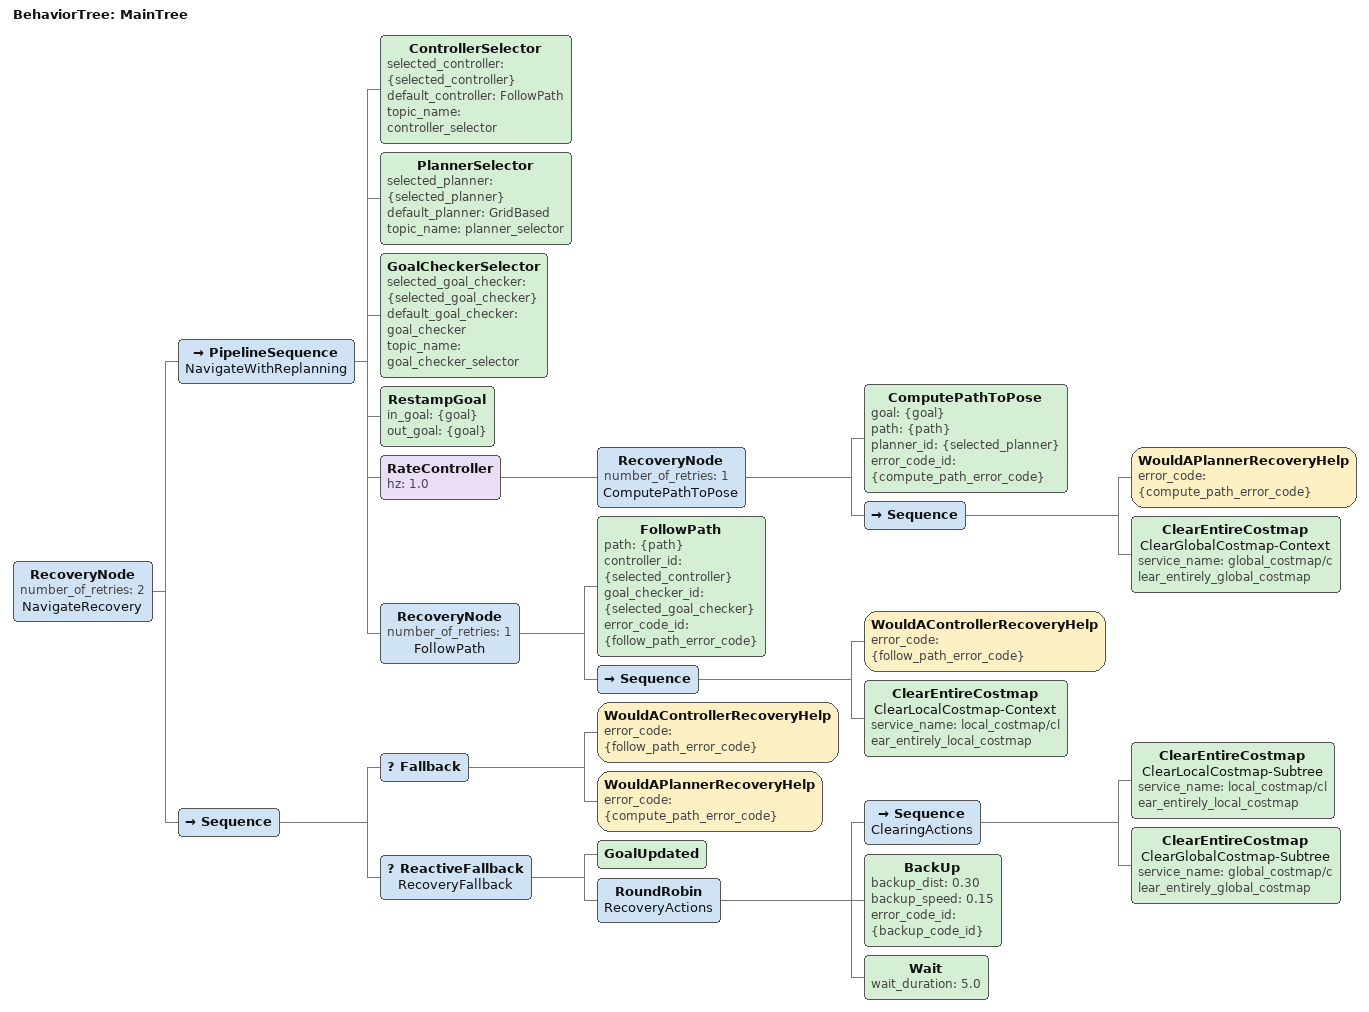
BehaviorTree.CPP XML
<root BTCPP_format="4" main_tree_to_execute="MainTree">
  <BehaviorTree ID="MainTree">
    <RecoveryNode number_of_retries="2" name="NavigateRecovery">
      <PipelineSequence name="NavigateWithReplanning">
        <ControllerSelector selected_controller="{selected_controller}" default_controller="FollowPath" topic_name="controller_selector"/>
        <PlannerSelector selected_planner="{selected_planner}" default_planner="GridBased" topic_name="planner_selector"/>
        <GoalCheckerSelector selected_goal_checker="{selected_goal_checker}" default_goal_checker="goal_checker" topic_name="goal_checker_selector"/>
        <!-- Restamp goal to Time(0) so TF lookups always use latest transform. -->
        <RestampGoal in_goal="{goal}" out_goal="{goal}"/>
        <RateController hz="1.0">
          <RecoveryNode number_of_retries="1" name="ComputePathToPose">
            <ComputePathToPose goal="{goal}" path="{path}" planner_id="{selected_planner}" error_code_id="{compute_path_error_code}"/>
            <Sequence>
              <WouldAPlannerRecoveryHelp error_code="{compute_path_error_code}"/>
              <ClearEntireCostmap name="ClearGlobalCostmap-Context" service_name="global_costmap/clear_entirely_global_costmap"/>
            </Sequence>
          </RecoveryNode>
        </RateController>
        <RecoveryNode number_of_retries="1" name="FollowPath">
          <FollowPath path="{path}" controller_id="{selected_controller}" goal_checker_id="{selected_goal_checker}" error_code_id="{follow_path_error_code}"/>
          <Sequence>
            <WouldAControllerRecoveryHelp error_code="{follow_path_error_code}"/>
            <ClearEntireCostmap name="ClearLocalCostmap-Context" service_name="local_costmap/clear_entirely_local_costmap"/>
          </Sequence>
        </RecoveryNode>
      </PipelineSequence>
      <Sequence>
        <Fallback>
          <WouldAControllerRecoveryHelp error_code="{follow_path_error_code}"/>
          <WouldAPlannerRecoveryHelp error_code="{compute_path_error_code}"/>
        </Fallback>
        <ReactiveFallback name="RecoveryFallback">
          <GoalUpdated/>
          <RoundRobin name="RecoveryActions">
            <Sequence name="ClearingActions">
              <ClearEntireCostmap name="ClearLocalCostmap-Subtree" service_name="local_costmap/clear_entirely_local_costmap"/>
              <ClearEntireCostmap name="ClearGlobalCostmap-Subtree" service_name="global_costmap/clear_entirely_global_costmap"/>
            </Sequence>
            <BackUp backup_dist="0.30" backup_speed="0.15" error_code_id="{backup_code_id}"/>
            <Wait wait_duration="5.0"/>
          </RoundRobin>
        </ReactiveFallback>
      </Sequence>
    </RecoveryNode>
  </BehaviorTree>
</root>
